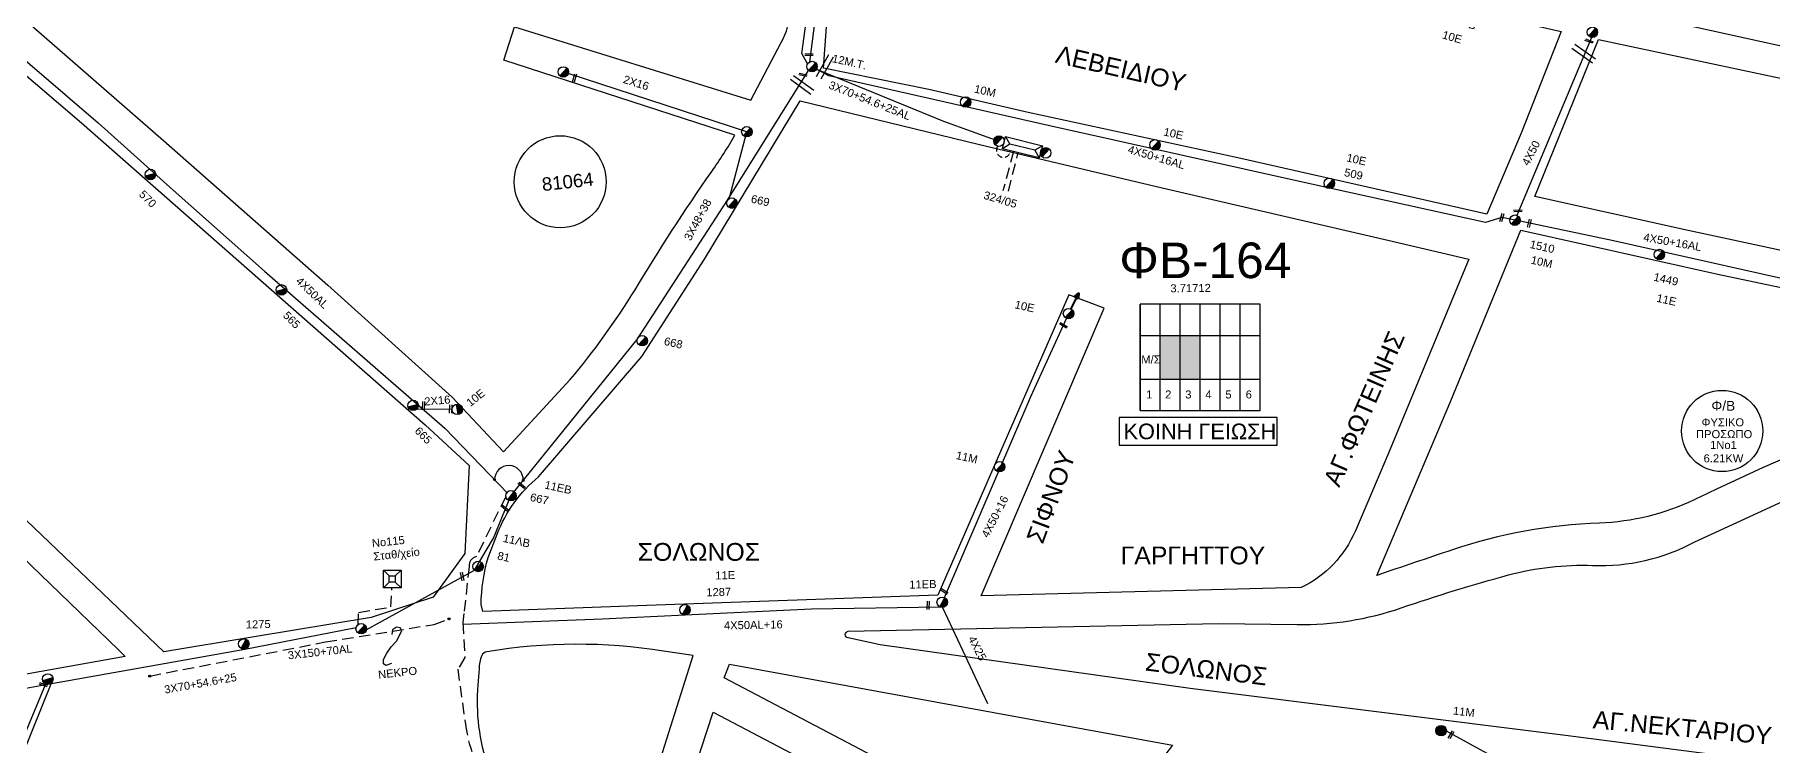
# Model space of a CAD drawing. Header units: millimetres. Extents: x 408 to 3042, y 742 to 1820.
# Drawn here: x 1095.6 to 1486.4, y 1409.1 to 1568.7 of the extents above; entities that cross this region are included whole.
import ezdxf
from ezdxf.enums import TextEntityAlignment as Align

# ---------------------------------------------------------------- set-up
doc = ezdxf.new("R2010")
doc.units = ezdxf.units.MM
doc.linetypes.add('DASHED', pattern=[19.05, 12.7, -6.35])
for name, color, linetype in [('Άγνωστα', 7, 'Continuous'), ('Ασφαλειοκιβώτια Χ.Τ 6 αναχωρήσεων', 7, 'Continuous'), ('Ασφαλειοκιβώτια Χ.Τ 9 αναχωρήσεων', 7, 'Continuous'), ('Γυμνά εναέρια ΧΤ και ΦΟΠ (3Φ)   4x50+16AL', 7, 'Continuous'), ('Επίτονοι', 7, 'Continuous'), ('Επιγραφές - Σχήματα', 7, 'Continuous'), ('Καλώδια ΧΤ   3x150+70AL', 7, 'DASHED'), ('Καλώδια ΧΤ   3x150AL+50XLPE', 7, 'DASHED'), ('Μηχανική τομή', 7, 'Continuous'), ('Περίπτερο', 7, 'Continuous'), ('Στύλος Ξύλινος', 7, 'Continuous'), ('Στύλος Ξύλινος @ 1', 7, 'Continuous'), ('Στύλος ΦΜ', 7, 'Continuous'), ('Στύλος ΦΜ @ 1', 7, 'Continuous'), ('Συνδέσεις', 7, 'Continuous'), ('Συνεστραμμένα ΧΤ   3x70+54.6+25 AL', 7, 'SYN_LINE'), ('Τομή', 7, 'Continuous'), ('Υποσταθμός εναέριος 2 στύλων', 7, 'Continuous'), ('Υποσταθμός πόλεως', 7, 'Continuous'), ('Υπόβαθρο ΔΕΗ', 7, 'Continuous'), ('Υπόγεια καλώδια Παροχών ΧΤ   4x25', 7, 'DASHED'), ('Υπόγεια καλώδια Παροχών ΧΤ   4x50AL', 7, 'DASHED')]:
    doc.layers.add(name, color=color, linetype=linetype)
doc.styles.add('Annotative', font='arial.ttf')
doc.styles.add('ar', font='arial.ttf')
doc.styles.add('arial', font='arial.ttf')
doc.styles.get("Standard").update_dxf_attribs({"font": 'arial.ttf'})
doc.linetypes.add('SYN_LINE', pattern='A,0.5,-0.0001,["/\\/\\/\\/",Standard,S=0.1,R=0,X=0,Y=-0.05],-0.25', length=0.7501)

# ---------------------------------------------------------------- blocks, each defined once
blk = doc.blocks.new('ΜΗΧΑΝΙΚΗ ΤΟΜΗ')
at = {"layer": 'Μηχανική τομή', "ltscale": 40}
for p, q in [((-1.89, 0.78), (1.89, 0.78)), ((1.89, 0), (-1.89, 0))]:
    blk.add_line(p, q, dxfattribs=at)
blk = doc.blocks.new('ΤΟΜΗ')
at = {"layer": 'Τομή', "ltscale": 40}
for p, q in [((-5.68, 0), (5.68, 0)), ((5.68, -2.33), (-5.68, -2.33))]:
    blk.add_line(p, q, dxfattribs=at)
blk = doc.blocks.new('ΥΠΑΡΧΩΝ ΤΣΙΜΕΝΤΕΝΙΟΣ ΣΤΥΛΟΣ')
at = {"layer": 'Στύλος ΦΜ'}
blk.add_hatch(color=7, dxfattribs=at).paths.add_polyline_path([(-1.29, -2.28, 0.574793), (2.62, 0, 0.268822), (1.3, 2.27)])
at = {"layer": 'Στύλος ΦΜ', "color": 7}
blk.add_line((-1.29, -2.28), (1.3, 2.27), dxfattribs=at)
blk.add_circle((0, 0), 2.62, dxfattribs=at)
at = {"layer": 'Στύλος ΦΜ', "flags": 4}
for tag, p in [('ΑΡΙΘΜΟΣ', (-4.68, 8.05)), ('ΤΥΠΟΣ', (-4.91, 3.03))]:
    blk.add_attdef(tag, p, '', height=4, dxfattribs=at)
blk = doc.blocks.new('ΥΠΑΡΧΩΝ ΞΥΛΙΝΟΣ ΣΤΥΛΟΣ')
at = {"layer": 'Στύλος Ξύλινος'}
h = blk.add_hatch(color=7, dxfattribs=at)
h.paths.add_polyline_path([(-2.62, 0, 0.270008), (-1.29, -2.28), (1.3, 2.27, 0.576266)])
h.paths.add_polyline_path([(-1.29, -2.28, 0.574793), (2.62, 0, 0.268822), (1.3, 2.27)])
at = {"layer": 'Στύλος Ξύλινος', "color": 7}
blk.add_line((-1.29, -2.28), (1.3, 2.27), dxfattribs=at)
blk.add_circle((0, 0), 2.62, dxfattribs=at)
at = {"layer": 'Στύλος Ξύλινος', "flags": 4}
for tag, p in [('ΑΡΙΘΜΟΣ', (-4.91, 8.6)), ('ΤΥΠΟΣ', (-4.85, 3.39))]:
    blk.add_attdef(tag, p, '', height=4, dxfattribs=at)
blk = doc.blocks.new('ΥΠΟΣΤΑΘΜΟΣ ΕΝΑΕΡΙΟΣ ΕΠΙ 2 ΣΤΥΛΩΝ')
at = {"layer": 'Υποσταθμός εναέριος 2 στύλων', "linetype": 'Continuous'}
for points in [[(-11.97, -2.11, 0.574793), (-8.45, -0.07, 0.268822), (-9.64, 1.98)], [(9.68, -2.15, 0.574793), (13.19, -0.1, 0.268822), (12.01, 1.95)]]:
    blk.add_hatch(color=256, dxfattribs=at).paths.add_polyline_path(points)
for p, q in [((-11.97, -2.11), (-9.64, 1.98)), ((9.68, -2.15), (12.01, 1.95))]:
    blk.add_line(p, q, dxfattribs=at)
for centre in [(-10.81, -0.07), (10.84, -0.1)]:
    blk.add_circle(centre, 2.36, dxfattribs=at)
at = {"layer": 'Υποσταθμός πόλεως', "linetype": 'Continuous', "ltscale": 40}
blk.add_lwpolyline([(-8.57, 2.82), (8.57, 2.82), (8.57, -2.82), (-8.57, -2.82)], close=True, dxfattribs=at)
for points in [[(-5.75, 0), (-8.57, 2.82)], [(-8.57, -2.82), (-5.75, 0)], [(-5.75, 0), (5.75, 0)], [(5.75, 0), (8.57, 2.82)], [(8.57, -2.82), (5.75, 0)]]:
    blk.add_lwpolyline(points, dxfattribs=at)
at = {"layer": 'Υποσταθμός εναέριος 2 στύλων', "ltscale": 40, "flags": 1}
for tag, p in [('ΜΕΤΑΣΧΗΜΑΤΙΣΜΟΣ', (14.09, 2.51)), ('ΙΣΧΥΣ', (14.07, -0.28)), ('ΑΡΙΘΜΟΣ', (14.19, -3))]:
    blk.add_attdef(tag, p, '', height=1.8, dxfattribs=at)
blk = doc.blocks.new('ΕΠΙΤΟΝΟΣ')
at = {"layer": 'Επίτονοι', "lineweight": 40, "ltscale": 40}
blk.add_hatch(color=256, dxfattribs=at).paths.add_polyline_path([(-1.13, 6.47), (0, 9.1), (1.13, 6.47)])
for p, q in [((-1.13, 6.47), (0, 9.1)), ((0, 9.1), (1.13, 6.47)), ((1.13, 6.47), (-1.13, 6.47)), ((-1.13, 6.47), (0, 6.47)), ((0, 6.47), (0, 0))]:
    blk.add_line(p, q, dxfattribs=at)
blk = doc.blocks.new('_ΣΥΝΔΕΣΗ')
at = {"layer": 'Συνδέσεις', "linetype": 'SYN_LINE', "ltscale": 40}
blk.add_hatch(color=256, dxfattribs=at).paths.add_polyline_path([(0.5, -0.01, 1), (-0.5, -0.01, 1)])
at = {"layer": 'Συνδέσεις'}
blk.add_circle((0, -0.01), 0.5, dxfattribs=at)
blk = doc.blocks.new('ΠΕΡΙΠΤΕΡΟ')
at = {"layer": 'Περίπτερο', "ltscale": 40}
for p, q in [((-4.94, 4.99), (-1.74, 1.78)), ((1.78, 1.78), (4.99, 4.99)), ((-1.74, -1.74), (-4.94, -4.94)), ((1.78, -1.74), (4.99, -4.94))]:
    blk.add_line(p, q, dxfattribs=at)
for points in [[(-4.94, 4.99), (4.99, 4.99), (4.99, -4.94), (-4.94, -4.94)], [(-1.74, 1.78), (1.78, 1.78), (1.78, -1.74), (-1.74, -1.74)]]:
    blk.add_lwpolyline(points, close=True, dxfattribs=at)
blk = doc.blocks.new('ΑΣΦΑΛΕΙΟΚΙΒΩΤΙΟ ΥΠΟΣΤΑΘΜΟΥ 6 ΑΝΑΧΩΡΗΣΕΩΝ')
at = {"layer": 'Ασφαλειοκιβώτια Χ.Τ 6 αναχωρήσεων', "ltscale": 40}
for p, q in [((-23.91, 27), (23.91, 27)), ((-9.83, 27), (-9.83, -27)), ((9.83, 27), (9.83, -27)), ((-23.91, 18), (23.91, 18)), ((-23.91, 9), (23.91, 9)), ((-23.91, 0), (23.91, 0)), ((-23.91, -9), (23.91, -9)), ((-23.91, -18), (23.91, -18))]:
    blk.add_line(p, q, dxfattribs=at)
at = {"layer": 'Ασφαλειοκιβώτια Χ.Τ 6 αναχωρήσεων'}
blk.add_lwpolyline([(-23.91, -27), (23.91, -27), (23.91, 27), (-23.91, 27)], close=True, dxfattribs=at)
for s, p in [('1', (-18.47, 24.34)), ('2', (-18.47, 15.77)), ('3', (-18.47, 6.7)), ('4', (-18.47, -2.33)), ('5', (-18.47, -11.34)), ('6', (-18.47, -20.47))]:
    blk.add_text(s, height=3.6, rotation=270, dxfattribs=at).set_placement(p)
at = {"layer": 'Ασφαλειοκιβώτια Χ.Τ 6 αναχωρήσεων', "ltscale": 40}
for tag, height, p in [('ΟΝΟΜΑ', 5, (-0.27, 31.68)), ('ΚΕΙΜΕΝΟ 1', 2, (16.95, 22.41)), ('ΚΕΙΜΕΝΟ 2', 2, (16.95, 13.71)), ('ΚΕΙΜΕΝΟ 3', 2, (16.95, 4.31)), ('ΚΕΙΜΕΝΟ 4', 2, (16.95, -4.67)), ('ΚΕΙΜΕΝΟ 5', 2, (16.95, -13.51)), ('ΚΕΙΜΕΝΟ 6', 2, (16.95, -22.43)), ('ΣΧ', 2, (-0.21, -29.21))]:
    blk.add_attdef(tag, text='', height=height, dxfattribs=at).set_placement(p, align=Align.MIDDLE_CENTER)

msp = doc.modelspace()

# ---------------------------------------------------------------- hatches: boundary and pattern name
at = {"layer": 'Ασφαλειοκιβώτια Χ.Τ 9 αναχωρήσεων', "ltscale": 40}
for color, points in [(133, [(1353.22, 1501.17), (1348.72, 1501.17), (1348.72, 1491.34), (1353.22, 1491.34)]), (30, [(1357.72, 1501.17), (1353.22, 1501.17), (1353.22, 1491.34), (1357.72, 1491.34)])]:
    msp.add_hatch(color=color, dxfattribs=at).paths.add_polyline_path(points)

# ---------------------------------------------------------------- linework, layer by layer
at = {"layer": 'Άγνωστα', "color": 1}
for points in [[(902.77, 1739.76), (931.67, 1712.22), (941.58, 1702.79), (957.75, 1687.56), (972.5, 1673.14), (998.21, 1647.11), (1004.73, 1641.35), (1035.37, 1612.86), (1059.88, 1591.46), (1086.97, 1568.47), (1109.84, 1548.94), (1126.73, 1533.81), (1147.23, 1515.65), (1187.8, 1480.38), (1201.92, 1465.73)], [(1251.89, 1531.99), (1251.91, 1532.39), (1255.76, 1546.96), (1215.6, 1560.04)], [(1181.66, 1484.64), (1189.47, 1484.68)]]:
    msp.add_lwpolyline(points, dxfattribs=at)
at = {"layer": 'Άγνωστα', "color": 133}
for points in [[(1445.71, 1568.17), (1428.98, 1528.17)], [(1300.25, 1442.27), (1319.69, 1487.64), (1327.62, 1505.02)], [(1191.86, 1436.3), (1223.25, 1437.54), (1241.86, 1438.38), (1270.28, 1439.73), (1299.15, 1440.19)]]:
    msp.add_lwpolyline(points, dxfattribs=at)
at = {"layer": 'Άγνωστα', "color": 30, "linetype": 'DASHED', "ltscale": 0.2}
for points in [[(1315.74, 1542.52), (1313.36, 1533.7)], [(1314.62, 1533.63), (1316.78, 1542.26)]]:
    msp.add_lwpolyline(points, dxfattribs=at)
at = {"layer": 'Άγνωστα', "color": 85, "linetype": 'DASHED', "ltscale": 0.2}
msp.add_lwpolyline([(1201.52, 1464.99), (1194.92, 1451.5), (1194.44, 1451.29, 0.337655), (1193.33, 1449.3), (1192.09, 1438.73), (1191.84, 1436.65), (1192.35, 1428.85), (1190.73, 1426.17), (1192.44, 1413.86, 0.129274), (1199.2, 1397.68, 0.494336)], format="xyb", dxfattribs=at)
at = {"layer": 'Γυμνά εναέρια ΧΤ και ΦΟΠ (3Φ)   4x50+16AL', "color": 133, "ltscale": 40}
msp.add_lwpolyline([(1500.84, 1511.18), (1450.66, 1522.46), (1429.68, 1526.84), (1425.58, 1527.7), (1421.9, 1526.53), (1382.06, 1535.35), (1324.2, 1548.22), (1274.22, 1559.51), (1271.45, 1561.04)], dxfattribs=at)
at = {"layer": 'Επιγραφές - Σχήματα', "color": 190}
msp.add_lwpolyline([(1339.53, 1476.56), (1375.04, 1476.56), (1375.04, 1482.73), (1339.53, 1482.73)], close=True, dxfattribs=at)
at = {"layer": 'Επιγραφές - Σχήματα', "color": 1, "linetype": 'DASHED', "ltscale": 0.2}
msp.add_lwpolyline([(1168.34, 1436.09), (1168.42, 1438.95), (1175.68, 1440.18), (1175.91, 1444.43)], dxfattribs=at)
at = {"layer": 'Επιγραφές - Σχήματα', "linetype": 'Continuous', "ltscale": 20}
msp.add_lwpolyline([(1175.84, 1427.45), (1174.52, 1427.06), (1174.06, 1427.37), (1174.06, 1428.37), (1174.75, 1429.76), (1175.76, 1431.23), (1176.92, 1432.46), (1178.15, 1434.78), (1177.77, 1435.48), (1176.99, 1435.63), (1176.07, 1435.01), (1175.91, 1434.01)], dxfattribs=at)
msp.add_circle((1213.78, 1535.72), 10.34, dxfattribs=at)
at = {"layer": 'Επιγραφές - Σχήματα', "color": 202}
msp.add_circle((1475.12, 1479.72), 9.13, dxfattribs=at)
at = {"layer": 'Επιγραφές - Σχήματα', "linetype": 'Continuous', "ltscale": 20}
msp.add_arc((1202.22, 1468.69), 3.25, 358.5165, 178.246, dxfattribs=at)
at = {"layer": 'Καλώδια ΧΤ   3x150+70AL', "color": 7, "ltscale": 0.2}
msp.add_lwpolyline([(1121.44, 1424.66), (1161, 1432.31), (1185.46, 1436.26), (1188.77, 1437.5)], dxfattribs=at)
at = {"layer": 'Καλώδια ΧΤ   3x150AL+50XLPE', "color": 133, "linetype": 'DASHED', "ltscale": 0.1}
msp.add_arc((1313.48, 1542.81), 1.59, 145.6322, 355.8654, dxfattribs=at)
at = {"layer": 'Συνεστραμμένα ΧΤ   3x70+54.6+25 AL', "color": 151, "linetype": 'SYN_LINE', "ltscale": 20}
for points in [[(1269.43, 1562.24), (1268.09, 1564.54), (1270.37, 1581), (1272.55, 1582.11), (1270.6, 1582.82), (1272.89, 1603.09), (1274.14, 1607.06), (1273.84, 1621.65), (1274.79, 1635.03), (1277.16, 1637.31), (1276.54, 1640.81), (1288.46, 1665.6), (1290.51, 1665.99), (1292.15, 1667.62), (1306.94, 1675.52), (1310.25, 1674.78)], [(1299.73, 1440.06), (1309.85, 1418.5)]]:
    msp.add_lwpolyline(points, dxfattribs=at)
at = {"layer": 'Συνεστραμμένα ΧΤ   3x70+54.6+25 AL', "color": 27, "linetype": 'SYN_LINE', "ltscale": 20}
msp.add_lwpolyline([(1269.89, 1562.66), (1273.1, 1587.14), (1275.09, 1609.85), (1276.9, 1635.91), (1280.87, 1645.57), (1291.11, 1665.07), (1309.41, 1673.84)], dxfattribs=at)
at = {"layer": 'Συνεστραμμένα ΧΤ   3x70+54.6+25 AL', "color": 1, "linetype": 'SYN_LINE', "ltscale": 20}
for points in [[(1170.16, 1435.03), (1194.53, 1448.41), (1198.79, 1455.66), (1202.69, 1465.17), (1231.07, 1500.26), (1251.4, 1531.57), (1269.63, 1560.73)], [(1065.5, 1416.86), (1098.54, 1422.82), (1142.85, 1430.71), (1142.85, 1430.71), (1142.85, 1430.71), (1142.85, 1430.71), (1167.86, 1435.54)], [(1445.23, 1394.68), (1413.09, 1412.25)]]:
    msp.add_lwpolyline(points, dxfattribs=at)
at = {"layer": 'Συνεστραμμένα ΧΤ   3x70+54.6+25 AL', "color": 133, "ltscale": 20}
msp.add_lwpolyline([(1271.45, 1561.04), (1299.98, 1549.36), (1312.47, 1544.84)], dxfattribs=at)
at = {"layer": 'Συνεστραμμένα ΧΤ   3x70+54.6+25 AL', "color": 6, "linetype": 'SYN_LINE', "ltscale": 20}
msp.add_lwpolyline([(1085.77, 1357.85), (1083.71, 1388.44), (1098.07, 1422.91)], dxfattribs=at)
at = {"layer": 'Συνεστραμμένα ΧΤ   3x70+54.6+25 AL', "color": 85, "linetype": 'SYN_LINE', "ltscale": 20}
msp.add_lwpolyline([(1099.38, 1423.17), (1099.35, 1423.17), (1086.06, 1390.48), (1084.6, 1389.21), (1084.91, 1386.43), (1086.97, 1360.56), (1086.54, 1357.73)], dxfattribs=at)
at = {"layer": 'Υπόβαθρο ΔΕΗ'}
for points in [[(1042.19, 1616.69), (1124.52, 1544.98), (1161.48, 1512.48), (1189.47, 1487.34), (1201.02, 1475.03), (1216.05, 1491.26, 0.034732), (1230.6, 1511.4, -0.01836), (1247.85, 1538, 0.022163), (1253.08, 1546.21), (1201.08, 1563.02), (1203.5, 1570.5), (1256.68, 1554.02), (1263.51, 1566.98, 0.099785), (1265.63, 1574.2)], [(1429.83, 1524.86), (1474.12, 1514.99), (1521.48, 1504.97), (1513.66, 1484.17), (1484.38, 1471.54), (1473.88, 1466.65, 0.003438), (1468.83, 1464.27, -0.104223), (1447.51, 1459.02, 0.073192), (1414.48, 1453.03, -0.000246), (1397.44, 1447.28), (1414.07, 1486.52), (1429.83, 1524.86)], [(1529.35, 1481.9), (1516.78, 1401.35), (1439.89, 1411.26), (1355.49, 1421.88), (1285.72, 1431.7), (1278.51, 1433.21, -0.811837), (1278.51, 1434.71), (1361.82, 1436.45), (1379.52, 1436.21, 0.08629), (1402.91, 1439.96, -0.016814), (1427.08, 1447.36, -0.075448), (1446, 1449.5, 0.132992), (1468.95, 1454.8), (1511.49, 1474.37), (1529.35, 1481.9)], [(1231.81, 1391.84), (1243.66, 1429.24), (1237.04, 1430.28, 0.079895), (1197.26, 1430.12, 0.250732), (1196.13, 1429.25, 0.113346), (1195.54, 1426.29), (1195.24, 1422.67, 0.102749), (1197.52, 1404.24, 0.093421), (1202, 1396.3, 0.731482)]]:
    msp.add_lwpolyline(points, format="xyb", dxfattribs=at)
for points in [[(1275.93, 1605.44), (1314.11, 1597), (1361.43, 1586.53), (1395.98, 1579.29), (1438.88, 1569.49), (1429.92, 1546.67), (1422.16, 1528.4), (1366.21, 1541.08), (1319.01, 1551.3), (1296.66, 1556.48), (1272.96, 1561.25), (1275.27, 1592.35), (1275.93, 1605.44)], [(1450.24, 1574.66), (1510.24, 1561.44), (1539.35, 1554.96), (1546.02, 1572.94), (1492.26, 1585.97), (1457.7, 1593.88), (1450.24, 1574.66)], [(1064.09, 1584.81), (1106.12, 1548.95), (1155.69, 1505.48), (1183.44, 1481.12), (1193.32, 1471.98), (1192.29, 1452.17), (1185.18, 1442.41), (1171.28, 1437.79), (1144.97, 1433.48), (1124.6, 1430.13), (1086.76, 1466.18)], [(1524.3, 1512.56), (1467.47, 1524.78), (1432.98, 1532.39), (1447.33, 1567.72), (1503.74, 1555.72), (1536.88, 1548.22), (1524.3, 1512.56)], [(957.18, 1531.21), (982.62, 1557.68), (1020.69, 1520.96), (1092.51, 1451.66), (1114.44, 1430.51), (1115.93, 1429.07), (1073.05, 1421.4), (1031.2, 1461.35), (995.56, 1495.55), (979.46, 1510.4), (957.18, 1531.21)], [(1250.63, 1424.23), (1251.83, 1427.32), (1351.48, 1409.13), (1330.79, 1382.16), (1250.63, 1424.23)], [(1240.06, 1391.83), (1248.21, 1416.54), (1325.8, 1375.77), (1293.68, 1336.18)]]:
    msp.add_lwpolyline(points, dxfattribs=at)
msp.add_lwpolyline([(1267.72, 1553.91), (1307.82, 1544.19), (1347.92, 1534.67), (1399.94, 1522.61), (1418.14, 1518.36), (1400.09, 1474.74), (1392.62, 1457.27, -0.181672), (1380.45, 1444.53), (1308.49, 1442.68), (1336.14, 1507.32), (1328.18, 1510.33), (1298.69, 1442.84), (1233.23, 1440.53), (1196.4, 1439.17), (1196, 1440.72, -0.070996), (1197.59, 1451.3), (1199.61, 1456.57, -0.131406), (1208.9, 1469.41), (1232.16, 1496.44), (1246.26, 1518.3)], format="xyb", close=True, dxfattribs=at)

# ---------------------------------------------------------------- block references
at = {"layer": 'Ασφαλειοκιβώτια Χ.Τ 6 αναχωρήσεων', "xscale": 0.5, "yscale": 0.5, "zscale": 0.5, "rotation": 90}
msp.add_blockref('ΑΣΦΑΛΕΙΟΚΙΒΩΤΙΟ ΥΠΟΣΤΑΘΜΟΥ 6 ΑΝΑΧΩΡΗΣΕΩΝ', (1357.72, 1496.26), dxfattribs=at)
at = {"layer": 'Επίτονοι', "xscale": 0.4499999999998181, "yscale": 0.4499999999998181, "zscale": 0.4499999999998181, "rotation": 332.9053234977501}
msp.add_blockref('ΕΠΙΤΟΝΟΣ', (1328.57, 1507.09), dxfattribs=at)
at = {"layer": 'Μηχανική τομή'}
for p, xscale, yscale, zscale, rotation in [((1445.25, 1567.5), 0.4999999999999998, 0.4999999999999998, 0.4999999999999998, 161.0616812289789), ((1269.75, 1564.46), 0.4999999999999998, 0.4999999999999998, 0.4999999999999998, 181.3359665622073), ((1216.82, 1559.08), 0.4999999999999998, 0.4999999999999998, 0.4999999999999998, 254.3966513900272), ((1268.42, 1559.94), 0.4999999999999998, 0.4999999999999998, 0.4999999999999998, 167.3930131002636), ((1425.36, 1527.72), 0.4999999999999998, 0.4999999999999998, 0.4999999999999998, 254.3966513900272), ((1429.17, 1529.39), 0.4999999999999998, 0.4999999999999998, 0.4999999999999998, 182.3167816528372), ((1431.57, 1526.42), 0.4999999999999998, 0.4999999999999998, 0.4999999999999998, 254.3966513900272), ((1327.05, 1503.62), 0.4999999999999996, 0.4999999999999996, 0.4999999999999996, 147.8395229658178), ((1182.81, 1485.42), 0.4999999999999996, 0.4999999999999996, 0.4999999999999996, 267.6633465362366), ((1188.94, 1484.68), 0.4999999999999996, 0.4999999999999996, 0.4999999999999996, 267.6633465362366), ((1204.99, 1467.31), 0.4999999999999997, 0.4999999999999997, 0.4999999999999997, 319.9938658940357), ((1201.21, 1462.25), 0.4999999999999997, 0.4999999999999997, 0.4999999999999997, 319.9938658940357), ((1191.54, 1447), 0.4999999999999997, 0.4999999999999997, 0.4999999999999997, 281.9942978456187), ((1300.01, 1443.52), 0.4999999999999996, 0.4999999999999996, 0.4999999999999996, 326.2630781460128), ((1296.35, 1440.57), 0.4999999999999996, 0.4999999999999996, 0.4999999999999996, 266.492943754659), ((1097.59, 1422.92), 0.4999999999999998, 0.4999999999999998, 0.4999999999999998, 162.231407269133), ((1414.34, 1411.33), 0.4999999999999998, 0.4999999999999998, 0.4999999999999998, 60.12559025324713)]:
    msp.add_blockref('ΜΗΧΑΝΙΚΗ ΤΟΜΗ', p, dxfattribs=dict(at, xscale=xscale, yscale=yscale, zscale=zscale, rotation=rotation))
at = {"layer": 'Περίπτερο', "xscale": 0.4, "yscale": 0.4, "zscale": 0.4}
msp.add_blockref('ΠΕΡΙΠΤΕΡΟ', (1175.98, 1446.47), dxfattribs=at)
at = {"layer": 'Στύλος Ξύλινος @ 1', "ltscale": 40}
ref = msp.add_blockref('ΥΠΑΡΧΩΝ ΞΥΛΙΝΟΣ ΣΤΥΛΟΣ', (1417.67, 1576.19), dxfattribs=dict(at, xscale=0.449999999999818, yscale=0.449999999999818, zscale=0.449999999999818, rotation=344.0937290457079))
ref.add_attrib('ΤΥΠΟΣ', '150B', (1413.87, 1571.49), dxfattribs={"layer": 'Στύλος Ξύλινος', "height": 1.8, "rotation": 344.0937, "flags": 4})
ref.add_attrib('ΑΡΙΘΜΟΣ', '10E', (1412.02, 1567.97), dxfattribs={"layer": 'Στύλος Ξύλινος', "height": 1.8, "rotation": 344.0937, "flags": 4})
ref = msp.add_blockref('ΥΠΑΡΧΩΝ ΞΥΛΙΝΟΣ ΣΤΥΛΟΣ', (1411.92, 1412.39), dxfattribs=dict(at, xscale=0.4499999999998181, yscale=0.4499999999998181, zscale=0.4499999999998181, rotation=353.1445452706857))
ref.add_attrib('ΤΥΠΟΣ', '11M', (1414.5, 1416.03), dxfattribs={"layer": 'Στύλος Ξύλινος', "height": 1.8, "rotation": 353.1445, "flags": 4})
at = {"layer": 'Στύλος ΦΜ @ 1', "ltscale": 40}
for p, xscale, yscale, zscale, rotation in [((1445.94, 1569.33), 0.4499999999998181, 0.4499999999998181, 0.4499999999998181, 347.4962981754869), ((1214.48, 1560.4), 0.4499999999998181, 0.4499999999998181, 0.4499999999998181, 347.4962981754869), ((1255.76, 1546.96), 0.4499999999998181, 0.4499999999998181, 0.4499999999998181, 347.4962981754869), ((1169.01, 1435.29), 0.4499999999998181, 0.4499999999998181, 0.4499999999998181, 347.4962981754869), ((1098.52, 1424), 0.449999999999818, 0.449999999999818, 0.449999999999818, 314.8423271884067)]:
    msp.add_blockref('ΥΠΑΡΧΩΝ ΤΣΙΜΕΝΤΕΝΙΟΣ ΣΤΥΛΟΣ', p, dxfattribs=dict(at, xscale=xscale, yscale=yscale, zscale=zscale, rotation=rotation))
ref = msp.add_blockref('ΥΠΑΡΧΩΝ ΤΣΙΜΕΝΤΕΝΙΟΣ ΣΤΥΛΟΣ', (1270.42, 1561.6), dxfattribs=dict(at, xscale=0.4499999999998181, yscale=0.4499999999998181, zscale=0.4499999999998181, rotation=347.4962981754869))
ref.add_attrib('ΤΥΠΟΣ', '12M.T.', (1274.81, 1562.62), dxfattribs={"layer": 'Στύλος ΦΜ', "height": 1.8, "rotation": 347.4963, "flags": 4})
ref = msp.add_blockref('ΥΠΑΡΧΩΝ ΤΣΙΜΕΝΤΕΝΙΟΣ ΣΤΥΛΟΣ', (1304.97, 1553.63), dxfattribs=dict(at, xscale=0.4499999999998181, yscale=0.4499999999998181, zscale=0.4499999999998181, rotation=347.4962981754869))
ref.add_attrib('ΤΥΠΟΣ', '10M', (1306.76, 1555.79), dxfattribs={"layer": 'Στύλος ΦΜ', "height": 1.8, "rotation": 347.4963, "flags": 4})
ref = msp.add_blockref('ΥΠΑΡΧΩΝ ΤΣΙΜΕΝΤΕΝΙΟΣ ΣΤΥΛΟΣ', (1347.56, 1544), dxfattribs=dict(at, xscale=0.4499999999998181, yscale=0.4499999999998181, zscale=0.4499999999998181, rotation=347.4962981754869))
ref.add_attrib('ΤΥΠΟΣ', '10E', (1349.35, 1546.15), dxfattribs={"layer": 'Στύλος ΦΜ', "height": 1.8, "rotation": 347.4963, "flags": 4})
ref = msp.add_blockref('ΥΠΑΡΧΩΝ ΤΣΙΜΕΝΤΕΝΙΟΣ ΣΤΥΛΟΣ', (1386.77, 1535.37), dxfattribs=dict(at, xscale=0.4499999999998181, yscale=0.4499999999998181, zscale=0.4499999999998181, rotation=347.4962981754869))
ref.add_attrib('ΤΥΠΟΣ', '10E', (1390.51, 1540.33), dxfattribs={"layer": 'Στύλος ΦΜ', "height": 1.8, "rotation": 347.4963, "flags": 4})
ref.add_attrib('ΑΡΙΘΜΟΣ', '509', (1389.98, 1537.03), dxfattribs={"layer": 'Στύλος ΦΜ', "height": 1.8, "rotation": 347.4963, "flags": 4})
ref = msp.add_blockref('ΥΠΑΡΧΩΝ ΤΣΙΜΕΝΤΕΝΙΟΣ ΣΤΥΛΟΣ', (1121.62, 1537.35), dxfattribs=dict(at, xscale=0.449999999999818, yscale=0.449999999999818, zscale=0.449999999999818, rotation=314.8423271884067))
ref.add_attrib('ΤΥΠΟΣ', '570', (1118.9, 1532.72), dxfattribs={"layer": 'Στύλος ΦΜ', "height": 1.8, "rotation": 314.8423, "flags": 4})
ref = msp.add_blockref('ΥΠΑΡΧΩΝ ΤΣΙΜΕΝΤΕΝΙΟΣ ΣΤΥΛΟΣ', (1252.39, 1530.92), dxfattribs=dict(at, xscale=0.4499999999998181, yscale=0.4499999999998181, zscale=0.4499999999998181, rotation=347.4962981754869))
ref.add_attrib('ΤΥΠΟΣ', '669', (1256.55, 1531.07), dxfattribs={"layer": 'Στύλος ΦΜ', "height": 1.8, "rotation": 347.4963, "flags": 4})
ref = msp.add_blockref('ΥΠΑΡΧΩΝ ΤΣΙΜΕΝΤΕΝΙΟΣ ΣΤΥΛΟΣ', (1428.52, 1527.08), dxfattribs=dict(at, xscale=0.4499999999998181, yscale=0.4499999999998181, zscale=0.4499999999998181, rotation=347.4962981754869))
ref.add_attrib('ΤΥΠΟΣ', '10M', (1431.96, 1517.35), dxfattribs={"layer": 'Στύλος ΦΜ', "height": 1.8, "rotation": 347.4963, "flags": 4})
ref.add_attrib('ΑΡΙΘΜΟΣ', '1510', (1431.74, 1520.87), dxfattribs={"layer": 'Στύλος ΦΜ', "height": 1.8, "rotation": 347.4963, "flags": 4})
ref = msp.add_blockref('ΥΠΑΡΧΩΝ ΤΣΙΜΕΝΤΕΝΙΟΣ ΣΤΥΛΟΣ', (1461.01, 1519.36), dxfattribs=dict(at, xscale=0.4499999999998181, yscale=0.4499999999998181, zscale=0.4499999999998181, rotation=347.4962981754869))
ref.add_attrib('ΤΥΠΟΣ', '11E', (1460.24, 1508.79), dxfattribs={"layer": 'Στύλος ΦΜ', "height": 1.8, "rotation": 347.4963, "flags": 4})
ref.add_attrib('ΑΡΙΘΜΟΣ', '1449', (1459.57, 1513.53), dxfattribs={"layer": 'Στύλος ΦΜ', "height": 1.8, "rotation": 347.4963, "flags": 4})
ref = msp.add_blockref('ΥΠΑΡΧΩΝ ΤΣΙΜΕΝΤΕΝΙΟΣ ΣΤΥΛΟΣ', (1151.08, 1511.42), dxfattribs=dict(at, xscale=0.449999999999818, yscale=0.449999999999818, zscale=0.449999999999818, rotation=314.8423271884067))
ref.add_attrib('ΤΥΠΟΣ', '565', (1151.28, 1505.53), dxfattribs={"layer": 'Στύλος ΦΜ', "height": 1.8, "rotation": 314.8423, "flags": 4})
ref = msp.add_blockref('ΥΠΑΡΧΩΝ ΤΣΙΜΕΝΤΕΝΙΟΣ ΣΤΥΛΟΣ', (1328.11, 1506.09), dxfattribs=dict(at, xscale=0.4499999999998181, yscale=0.4499999999998181, zscale=0.4499999999998181, rotation=347.4962981754869))
ref.add_attrib('ΤΥΠΟΣ', '10E', (1315.87, 1507.32), dxfattribs={"layer": 'Στύλος ΦΜ', "height": 1.8, "rotation": 347.4963, "flags": 4})
ref = msp.add_blockref('ΥΠΑΡΧΩΝ ΤΣΙΜΕΝΤΕΝΙΟΣ ΣΤΥΛΟΣ', (1232.22, 1500), dxfattribs=dict(at, xscale=0.4499999999998181, yscale=0.4499999999998181, zscale=0.4499999999998181, rotation=347.4962981754869))
ref.add_attrib('ΤΥΠΟΣ', '668', (1236.99, 1499.1), dxfattribs={"layer": 'Στύλος ΦΜ', "height": 1.8, "rotation": 347.4963, "flags": 4})
ref = msp.add_blockref('ΥΠΑΡΧΩΝ ΤΣΙΜΕΝΤΕΝΙΟΣ ΣΤΥΛΟΣ', (1190.64, 1484.57), dxfattribs=dict(at, xscale=0.449999999999818, yscale=0.449999999999818, zscale=0.449999999999818, rotation=38.80320593927909))
ref.add_attrib('ΤΥΠΟΣ', '10E', (1193.57, 1485.08), dxfattribs={"layer": 'Στύλος ΦΜ', "height": 1.8, "rotation": 38.8032, "flags": 4})
ref = msp.add_blockref('ΥΠΑΡΧΩΝ ΤΣΙΜΕΝΤΕΝΙΟΣ ΣΤΥΛΟΣ', (1180.7, 1485.47), dxfattribs=dict(at, xscale=0.449999999999818, yscale=0.449999999999818, zscale=0.449999999999818, rotation=314.8423271884067))
ref.add_attrib('ΤΥΠΟΣ', '665', (1180.89, 1479.58), dxfattribs={"layer": 'Στύλος ΦΜ', "height": 1.8, "rotation": 314.8423, "flags": 4})
ref = msp.add_blockref('ΥΠΑΡΧΩΝ ΤΣΙΜΕΝΤΕΝΙΟΣ ΣΤΥΛΟΣ', (1312.6, 1471.69), dxfattribs=dict(at, xscale=0.4499999999998181, yscale=0.4499999999998181, zscale=0.4499999999998181, rotation=347.4962981754869))
ref.add_attrib('ΤΥΠΟΣ', '11M', (1302.66, 1473.45), dxfattribs={"layer": 'Στύλος ΦΜ', "height": 1.8, "rotation": 347.4963, "flags": 4})
ref = msp.add_blockref('ΥΠΑΡΧΩΝ ΤΣΙΜΕΝΤΕΝΙΟΣ ΣΤΥΛΟΣ', (1202.69, 1465.17), dxfattribs=dict(at, xscale=0.4499999999998181, yscale=0.4499999999998181, zscale=0.4499999999998181, rotation=347.4962981754869))
ref.add_attrib('ΤΥΠΟΣ', '11EB', (1210.13, 1466.83), dxfattribs={"layer": 'Στύλος ΦΜ', "height": 1.8, "rotation": 347.4963, "flags": 4})
ref.add_attrib('ΑΡΙΘΜΟΣ', '667', (1206.87, 1464.05), dxfattribs={"layer": 'Στύλος ΦΜ', "height": 1.8, "rotation": 347.4963, "flags": 4})
ref = msp.add_blockref('ΥΠΑΡΧΩΝ ΤΣΙΜΕΝΤΕΝΙΟΣ ΣΤΥΛΟΣ', (1195.32, 1449.28), dxfattribs=dict(at, xscale=0.4499999999998181, yscale=0.4499999999998181, zscale=0.4499999999998181, rotation=347.4962981754869))
ref.add_attrib('ΤΥΠΟΣ', '11ΛΒ', (1200.78, 1454.84), dxfattribs={"layer": 'Στύλος ΦΜ', "height": 1.8, "rotation": 347.4963, "flags": 4})
ref.add_attrib('ΑΡΙΘΜΟΣ', '81', (1199.51, 1450.88), dxfattribs={"layer": 'Στύλος ΦΜ', "height": 1.8, "rotation": 347.4963, "flags": 4})
ref = msp.add_blockref('ΥΠΑΡΧΩΝ ΤΣΙΜΕΝΤΕΝΙΟΣ ΣΤΥΛΟΣ', (1241.83, 1439.56), dxfattribs=dict(at, xscale=0.4499999999998181, yscale=0.4499999999998181, zscale=0.4499999999998181, rotation=1.669040093888653))
ref.add_attrib('ΤΥΠΟΣ', '11E', (1248.68, 1446.34), dxfattribs={"layer": 'Στύλος ΦΜ', "height": 1.8, "rotation": 1.669, "flags": 4})
ref.add_attrib('ΑΡΙΘΜΟΣ', '1287', (1246.66, 1442.55), dxfattribs={"layer": 'Στύλος ΦΜ', "height": 1.8, "rotation": 1.669, "flags": 4})
ref = msp.add_blockref('ΥΠΑΡΧΩΝ ΤΣΙΜΕΝΤΕΝΙΟΣ ΣΤΥΛΟΣ', (1299.7, 1441.23), dxfattribs=dict(at, xscale=0.4499999999998181, yscale=0.4499999999998181, zscale=0.4499999999998181, rotation=1.669040093888653))
ref.add_attrib('ΤΥΠΟΣ', '11EB', (1292.31, 1444.28), dxfattribs={"layer": 'Στύλος ΦΜ', "height": 1.8, "rotation": 1.669, "flags": 4})
ref = msp.add_blockref('ΥΠΑΡΧΩΝ ΤΣΙΜΕΝΤΕΝΙΟΣ ΣΤΥΛΟΣ', (1142.61, 1431.87), dxfattribs=dict(at, xscale=0.4499999999998181, yscale=0.4499999999998181, zscale=0.4499999999998181, rotation=1.336444369125149))
ref.add_attrib('ΤΥΠΟΣ', '1275', (1143.08, 1435.33), dxfattribs={"layer": 'Στύλος ΦΜ', "height": 1.8, "rotation": 1.3364, "flags": 4})
at = {"layer": 'Συνδέσεις'}
for p, xscale, yscale, zscale in [((1198.97, 1468.8), 0.4, 0.4, 0.25), ((1198.97, 1468.8), 0.4, 0.4, 0.25), ((1205.47, 1468.61), 0.4, 0.4, 0.25), ((1205.47, 1468.61), 0.4, 0.4, 0.25), ((1188.77, 1437.5), 0.4499999999999886, 0.4499999999999886, 0.4499999999999886), ((1121.44, 1424.66), 0.4499999999999886, 0.4499999999999886, 0.4499999999999886)]:
    msp.add_blockref('_ΣΥΝΔΕΣΗ', p, dxfattribs=dict(at, xscale=xscale, yscale=yscale, zscale=zscale))
at = {"layer": 'Τομή'}
for p, xscale, yscale, zscale, rotation in [((1273.81, 1561.26), 0.4999999999999998, 0.4999999999999998, 0.4999999999999998, 241.0179292615421), ((1444.31, 1564.98), 0.4999999999999999, 0.4999999999999999, 0.4999999999999999, 324.4104177119181), ((1268.54, 1557.96), 0.4999999999999999, 0.4999999999999999, 0.4999999999999999, 324.4104177119181)]:
    msp.add_blockref('ΤΟΜΗ', p, dxfattribs=dict(at, xscale=xscale, yscale=yscale, zscale=zscale, rotation=rotation))
at = {"layer": 'Υποσταθμός εναέριος 2 στύλων', "xscale": 0.4999999999999999, "yscale": 0.4999999999999999, "zscale": 0.4999999999999999, "rotation": 165.9733824960007}
msp.add_blockref('ΥΠΟΣΤΑΘΜΟΣ ΕΝΑΕΡΙΟΣ ΕΠΙ 2 ΣΤΥΛΩΝ', (1317.72, 1543.48), dxfattribs=at)

# ---------------------------------------------------------------- texts
at = {"ltscale": 40, "char_height": 4, "width": 94.4586, "attachment_point": 1, "style": 'arial'}
for s, insert, rotation in [('ΛEBEIΔIOY', (1325.81, 1566.44), 347.0863), ('AΓ.ΦΩTEINHΣ', (1385.32, 1468.48), 66.4514), ('ΣIΦNOY', (1318.54, 1455.51), 69.6542), ('ΣOΛΩNOΣ', (1345.7, 1429.9), 352.8691)]:
    msp.add_mtext(s, dxfattribs=dict(at, insert=insert, rotation=rotation))
at = {"ltscale": 40, "attachment_point": 1, "style": 'arial'}
for s, insert, char_height, width in [('ΦB-164', (1339.51, 1522.06), 8, 46.4484), ('ΣOΛΩNOΣ', (1231.19, 1454.55), 4, 94.4586), ('ΓAPΓHTTOY', (1339.82, 1453.76), 4, 94.4586)]:
    msp.add_mtext(s, dxfattribs=dict(at, insert=insert, char_height=char_height, width=width))
at = {"layer": 'Άγνωστα', "ltscale": 40, "width": 34.5395, "attachment_point": 1}
for s, insert, char_height, rotation, style in [('2X16', (1228.32, 1559.69), 1.8, 342.7193, 'arial'), ('4X50', (1429.97, 1539.98), 1.8, 62.643, 'arial'), ('324/05', (1309.35, 1533.68), 1.8, 343.604, 'arial'), ('3X48+38', (1241.51, 1523.16), 1.8, 61.7071, 'arial'), ('3.71712', (1351.01, 1512.67), 1.8, 0.7028, 'arial'), ('Μ/Σ', (1344.47, 1496.68), 1.8, 0.2176, 'arial'), ('2X16', (1183.13, 1487.22), 1.8, 4.8683, 'arial'), ('4X50+16', (1308.42, 1456.4), 1.8, 62.643, 'arial'), ('4X50AL+16', (1250.59, 1436.92), 1.8, 1.115, 'arial'), ('3X70+54.6+25', (1124.58, 1422.46), 1.8, 10.0997, 'arial'), ('ΑΓ.ΝΕΚΤΑΡΙΟΥ', (1446.3, 1416.91), 4, 354.7058, 'Annotative')]:
    msp.add_mtext(s, dxfattribs=dict(at, insert=insert, char_height=char_height, rotation=rotation, style=style))
at = {"layer": 'Γυμνά εναέρια ΧΤ και ΦΟΠ (3Φ)   4x50+16AL', "ltscale": 40, "char_height": 1.8, "width": 34.5395, "attachment_point": 1, "style": 'arial'}
for insert, rotation in [((1341.81, 1543.98), 343.604), ((1457.61, 1524.19), 350.0198)]:
    msp.add_mtext('4X50+16AL', dxfattribs=dict(at, insert=insert, rotation=rotation))
at = {"layer": 'Επιγραφές - Σχήματα', "color": 1, "style": 'ar'}
for s, height, p in [('Φ/Β', 2.2, (1475.38, 1485.43)), ('ΦΥΣΙΚΟ ', 1.8, (1475.62, 1481.67)), ('1No1', 1.8, (1475.42, 1476.56)), ('6.21KW', 1.8, (1475.42, 1473.57))]:
    msp.add_text(s, height=height, dxfattribs=at).set_placement(p, align=Align.MIDDLE)
at = {"layer": 'Επιγραφές - Σχήματα', "color": 190, "insert": (1340.48, 1481.38), "char_height": 3.5, "width": 35.1311, "attachment_point": 1}
msp.add_mtext('KOINH ΓΕΙΩΣΗ', dxfattribs=at)
at = {"layer": 'Επιγραφές - Σχήματα', "color": 1, "insert": (1469.24, 1479.91), "char_height": 1.8, "width": 12.958, "attachment_point": 1}
msp.add_mtext('ΠΡΟΣΩΠΟ', dxfattribs=at)
at = {"layer": 'Καλώδια ΧΤ   3x150+70AL', "ltscale": 0.2, "width": 34.5395, "attachment_point": 1, "rotation": 6.162, "style": 'arial'}
for s, insert, char_height in [('81064', (1209.5, 1536.6), 3), ('No115\\PΣταθ/χείο', (1171.33, 1455.37), 1.8), ('3X150+70AL', (1152.42, 1430.2), 1.8), ('ΝΕΚΡΟ', (1172.73, 1425.85), 1.8)]:
    msp.add_mtext(s, dxfattribs=dict(at, insert=insert, char_height=char_height))
at = {"layer": 'Συνεστραμμένα ΧΤ   3x70+54.6+25 AL', "ltscale": 20, "insert": (1274.66, 1558.44), "char_height": 1.8, "width": 34.5395, "attachment_point": 1, "rotation": 338.2466, "style": 'arial'}
msp.add_mtext('3X70+54.6+25AL', dxfattribs=at)
at = {"layer": 'Υπόγεια καλώδια Παροχών ΧΤ   4x25', "ltscale": 40, "insert": (1307.05, 1433.92), "char_height": 1.8, "width": 34.5395, "attachment_point": 1, "rotation": 297.5167, "style": 'arial'}
msp.add_mtext('4X25', dxfattribs=at)
at = {"layer": 'Υπόγεια καλώδια Παροχών ΧΤ   4x50AL', "ltscale": 0.2, "insert": (1155.42, 1514.53), "char_height": 1.8, "width": 34.5395, "attachment_point": 1, "rotation": 316.1643, "style": 'arial'}
msp.add_mtext('4X50AL', dxfattribs=at)

doc.saveas('drawing.dxf')
